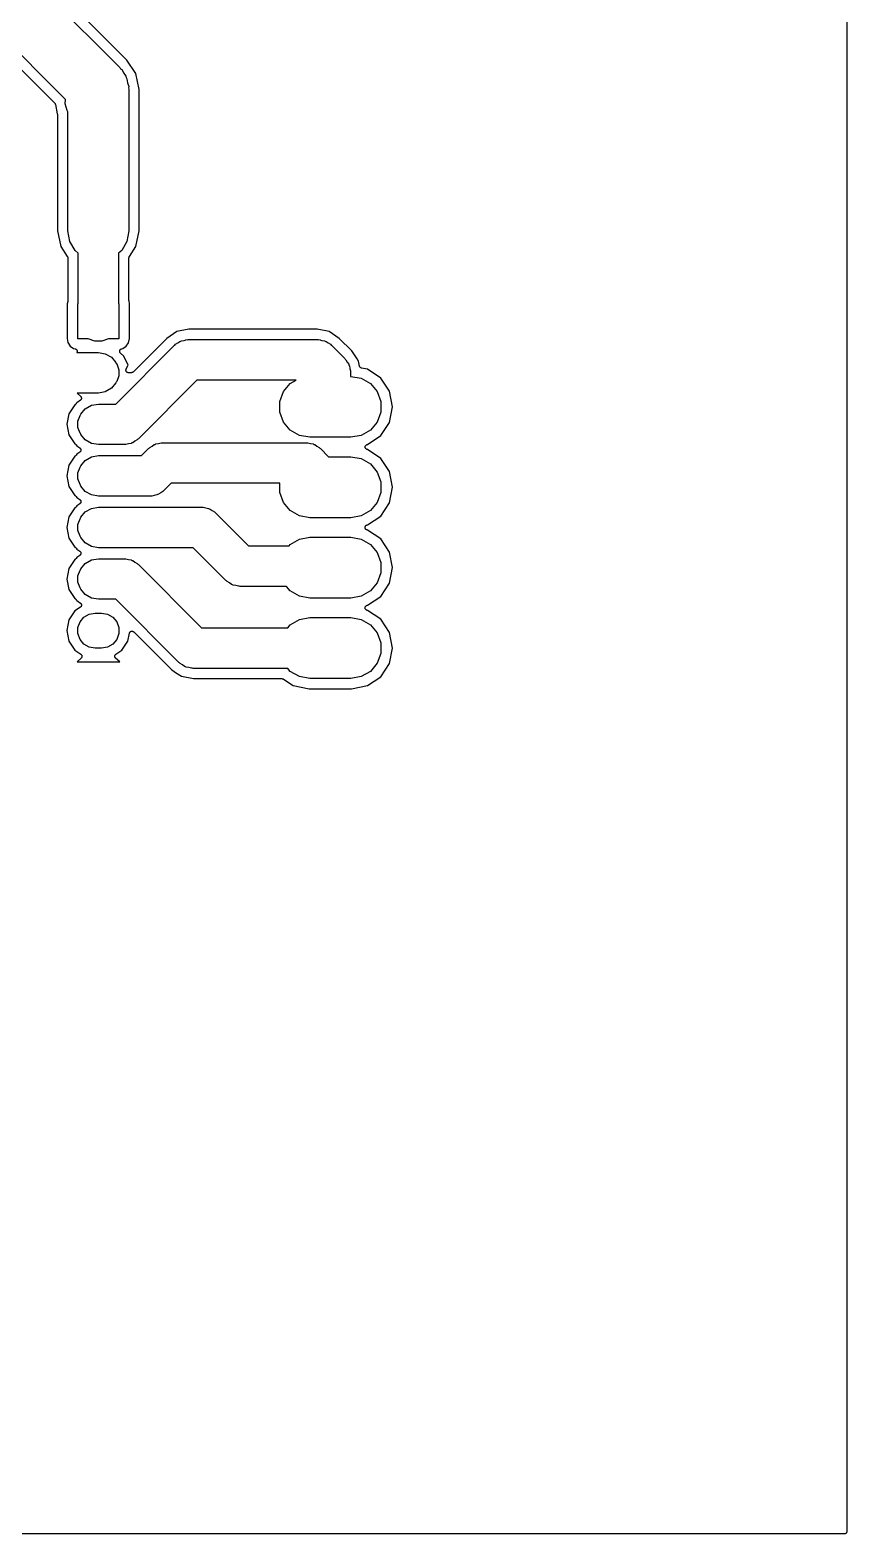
# Model space of a CAD drawing. Extents: x 21 to 222, y -147 to -29.
# Drawn here: x 181.4 to 221.7, y -146.7 to -72.7 of the extents above; entities that cross this region are included whole.
import ezdxf

# ---------------------------------------------------------------- set-up
doc = ezdxf.new("R2010")
doc.units = 0
doc.header["$MEASUREMENT"] = 0
doc.layers.add('BLACK', color=7, linetype='CONTINUOUS')

msp = doc.modelspace()

# ---------------------------------------------------------------- linework, layer by layer
at = {"layer": 'Black'}
for p, q in [((221.667, -28.65), (221.667, -146.61)), ((162.351, -51.0093), (185.846, -74.5043)), ((186.196, -74.1363), (162.719, -50.659)), ((183.172, -76.0738), (160.669, -53.57)), ((160.495, -54.1152), (182.633, -76.2529)), ((185.846, -74.5043), (185.884, -74.5584)), ((185.884, -74.5584), (185.934, -74.6008)), ((185.934, -74.6008), (186.032, -74.7705)), ((186.032, -74.7705), (186.144, -74.9311)), ((186.638, -74.7975), (186.196, -74.1363)), ((186.793, -75.5775), (186.638, -74.7975)), ((186.144, -74.9311), (186.162, -74.9948)), ((186.162, -74.9948), (186.195, -75.052)), ((186.195, -75.052), (186.229, -75.245)), ((186.229, -75.245), (186.279, -75.4343)), ((186.279, -75.4343), (186.274, -75.5)), ((186.274, -75.5), (186.285, -75.565)), ((186.285, -75.565), (186.285, -82.55)), ((182.633, -76.2529), (182.642, -76.2654)), ((182.642, -76.2654), (182.652, -76.2769)), ((182.652, -76.2769), (182.654, -76.2834)), ((182.654, -76.2834), (182.658, -76.2891)), ((182.658, -76.2891), (182.662, -76.3038)), ((182.662, -76.3038), (182.668, -76.318)), ((183.154, -76.2872), (183.172, -76.0738)), ((183.244, -76.6226), (183.154, -76.2872)), ((186.793, -82.5375), (186.793, -75.5775)), ((182.668, -76.318), (182.76, -76.7811)), ((182.76, -76.7811), (182.762, -76.7848)), ((182.762, -76.7848), (182.769, -76.798)), ((182.769, -76.798), (182.771, -76.8049)), ((182.771, -76.8049), (182.773, -76.8113)), ((182.773, -76.8113), (182.774, -76.8265)), ((182.774, -76.8265), (182.777, -76.8415)), ((182.777, -76.8415), (182.777, -82.5375)), ((183.285, -76.6816), (183.244, -76.6226)), ((183.285, -82.55), (183.285, -76.6816)), ((182.777, -82.5375), (182.932, -83.3175)), ((183.375, -83.063), (183.285, -82.55)), ((186.285, -82.55), (186.195, -83.063)), ((186.638, -83.3175), (186.793, -82.5375)), ((182.932, -83.3175), (183.256, -83.8015)), ((183.636, -83.5142), (183.375, -83.063)), ((183.785, -83.6393), (183.636, -83.5142)), ((183.785, -86.1314), (183.785, -83.6393)), ((185.934, -83.5142), (185.785, -83.6393)), ((185.785, -83.6393), (185.785, -86.1314)), ((186.195, -83.063), (185.934, -83.5142)), ((186.314, -83.8016), (186.638, -83.3175)), ((183.256, -83.8015), (183.262, -83.8155)), ((183.262, -83.8155), (183.269, -83.8287)), ((183.269, -83.8287), (183.271, -83.8355)), ((183.271, -83.8355), (183.273, -83.8419)), ((183.273, -83.8419), (183.274, -83.8571)), ((183.274, -83.8571), (183.277, -83.8721)), ((183.277, -83.8721), (183.277, -85.991)), ((186.293, -83.8721), (186.296, -83.8571)), ((186.293, -85.9803), (186.293, -83.8721)), ((186.296, -83.8571), (186.297, -83.8419)), ((186.297, -83.8419), (186.299, -83.8355)), ((186.299, -83.8355), (186.301, -83.8287)), ((186.301, -83.8287), (186.308, -83.8155)), ((186.308, -83.8155), (186.314, -83.8016)), ((183.274, -86.0162), (183.249, -86.1441)), ((183.249, -86.1441), (183.249, -87.8468)), ((183.275, -86.0035), (183.274, -86.0162)), ((183.277, -85.991), (183.275, -86.0035)), ((183.769, -87.8586), (183.769, -86.1314)), ((183.769, -86.1314), (183.785, -86.1314)), ((185.785, -86.1314), (185.801, -86.1314)), ((185.801, -86.1314), (185.801, -87.8586)), ((186.295, -85.9919), (186.293, -85.9803)), ((186.295, -86.0037), (186.295, -85.9919)), ((186.321, -86.1432), (186.295, -86.0037)), ((186.321, -87.8459), (186.321, -86.1432)), ((189.243, -87.392), (188.654, -87.5091)), ((195.567, -87.392), (189.243, -87.392)), ((196.156, -87.5091), (195.567, -87.392)), ((183.249, -87.8468), (183.286, -88.0461)), ((183.286, -88.0461), (183.398, -88.2197)), ((184.282, -87.8586), (183.769, -87.8586)), ((184.285, -87.861), (184.282, -87.8586)), ((184.611, -87.9798), (184.285, -87.861)), ((184.959, -87.9798), (184.611, -87.9798)), ((185.285, -87.861), (184.959, -87.9798)), ((185.288, -87.8586), (185.285, -87.861)), ((185.801, -87.8586), (185.288, -87.8586)), ((186.162, -88.2298), (186.278, -88.0601)), ((186.278, -88.0601), (186.321, -87.8459)), ((188.155, -87.8425), (186.5, -89.4978)), ((188.654, -87.5091), (188.155, -87.8425)), ((188.559, -88.1677), (188.587, -88.134)), ((188.587, -88.134), (188.7, -88.0686)), ((188.7, -88.0686), (188.807, -87.9937)), ((188.807, -87.9937), (188.85, -87.9823)), ((188.85, -87.9823), (188.888, -87.9603)), ((188.888, -87.9603), (189.017, -87.9376)), ((189.017, -87.9376), (189.143, -87.9038)), ((189.143, -87.9038), (189.187, -87.9076)), ((189.187, -87.9076), (189.23, -87.9)), ((189.23, -87.9), (195.58, -87.9)), ((195.58, -87.9), (195.623, -87.9076)), ((195.623, -87.9076), (195.667, -87.9038)), ((195.667, -87.9038), (195.793, -87.9376)), ((195.793, -87.9376), (195.922, -87.9603)), ((195.922, -87.9603), (195.96, -87.9823)), ((195.96, -87.9823), (196.003, -87.9937)), ((196.003, -87.9937), (196.11, -88.0686)), ((196.11, -88.0686), (196.223, -88.134)), ((196.655, -87.8425), (196.156, -87.5091)), ((196.223, -88.134), (196.251, -88.1677)), ((197.272, -88.4598), (196.655, -87.8425)), ((183.398, -88.2197), (183.568, -88.3357)), ((183.568, -88.3357), (183.637, -88.3498)), ((183.637, -88.3498), (183.644, -88.3525)), ((183.644, -88.3525), (183.652, -88.3536)), ((183.652, -88.3536), (183.665, -88.3605)), ((183.665, -88.3605), (183.678, -88.3659)), ((183.678, -88.3659), (183.684, -88.3709)), ((183.684, -88.3709), (183.691, -88.3745)), ((183.691, -88.3745), (183.7, -88.3854)), ((183.7, -88.3854), (183.711, -88.3951)), ((183.711, -88.3951), (183.715, -88.4017)), ((183.715, -88.4017), (183.72, -88.4073)), ((183.72, -88.4073), (183.725, -88.421)), ((183.724, -88.5343), (183.723, -88.535)), ((183.723, -88.535), (184.785, -88.535)), ((183.726, -88.5271), (183.724, -88.5343)), ((183.725, -88.421), (183.732, -88.4338)), ((183.73, -88.5207), (183.726, -88.5271)), ((183.733, -88.5063), (183.73, -88.5207)), ((183.732, -88.4338), (183.733, -88.4413)), ((183.733, -88.4413), (183.736, -88.4483)), ((183.738, -88.4924), (183.733, -88.5063)), ((183.736, -88.4483), (183.737, -88.463)), ((183.737, -88.463), (183.739, -88.4774)), ((183.739, -88.4774), (183.737, -88.4848)), ((183.737, -88.4848), (183.738, -88.4924)), ((184.785, -88.535), (185.127, -88.5953)), ((185.127, -88.5953), (185.428, -88.769)), ((185.428, -88.769), (185.651, -89.035)), ((185.641, -91.075), (188.523, -88.1929)), ((185.833, -88.4775), (185.835, -88.4639)), ((185.835, -88.4858), (185.833, -88.4775)), ((185.834, -88.4943), (185.835, -88.4858)), ((185.839, -88.5073), (185.834, -88.4943)), ((185.835, -88.4639), (185.836, -88.4502)), ((185.836, -88.4502), (185.839, -88.4423)), ((185.839, -88.4423), (185.84, -88.434)), ((185.841, -88.5209), (185.839, -88.5073)), ((185.84, -88.434), (185.847, -88.422)), ((185.846, -88.5281), (185.841, -88.5209)), ((185.848, -88.5361), (185.846, -88.5281)), ((185.847, -88.422), (185.852, -88.4092)), ((185.857, -88.547), (185.848, -88.5361)), ((185.852, -88.4092), (185.858, -88.4029)), ((185.864, -88.5588), (185.857, -88.547)), ((185.858, -88.4029), (185.862, -88.3956)), ((185.862, -88.3956), (185.872, -88.3866)), ((185.87, -88.5642), (185.864, -88.5588)), ((185.876, -88.5708), (185.87, -88.5642)), ((185.872, -88.3866), (185.882, -88.3763)), ((186.032, -88.7108), (185.876, -88.5708)), ((185.882, -88.3763), (185.889, -88.3723)), ((185.889, -88.3723), (185.895, -88.3668)), ((185.895, -88.3668), (185.908, -88.362)), ((185.908, -88.362), (185.92, -88.3555)), ((185.92, -88.3555), (185.929, -88.3543)), ((185.929, -88.3543), (185.937, -88.3513)), ((185.937, -88.3513), (185.988, -88.3415)), ((185.988, -88.3415), (186.162, -88.2298)), ((186.253, -89.1688), (186.032, -88.7108)), ((188.523, -88.1929), (188.559, -88.1677)), ((196.251, -88.1677), (196.287, -88.1929)), ((196.287, -88.1929), (196.922, -88.8279)), ((196.922, -88.8279), (196.947, -88.8639)), ((196.947, -88.8639), (196.981, -88.8922)), ((196.981, -88.8922), (197.046, -89.0054)), ((197.538, -88.8567), (197.272, -88.4598)), ((197.606, -88.9589), (197.538, -88.8567)), ((185.651, -89.035), (185.666, -89.0751)), ((185.666, -89.0751), (185.689, -89.1032)), ((185.689, -89.1032), (185.792, -89.385)), ((185.792, -89.385), (185.792, -89.685)), ((186.145, -89.3913), (186.146, -89.3887)), ((186.146, -89.4107), (186.145, -89.3913)), ((186.146, -89.3859), (186.153, -89.3677)), ((186.146, -89.3887), (186.146, -89.3859)), ((186.146, -89.4301), (186.146, -89.4107)), ((186.147, -89.4326), (186.146, -89.4301)), ((186.147, -89.4353), (186.147, -89.4326)), ((186.155, -89.4533), (186.147, -89.4353)), ((186.153, -89.3677), (186.159, -89.3492)), ((186.161, -89.4715), (186.155, -89.4533)), ((186.159, -89.3492), (186.253, -89.1688)), ((186.163, -89.4736), (186.161, -89.4715)), ((186.164, -89.4761), (186.163, -89.4736)), ((186.177, -89.4904), (186.164, -89.4761)), ((186.19, -89.5053), (186.177, -89.4904)), ((186.192, -89.5066), (186.19, -89.5053)), ((186.194, -89.5087), (186.192, -89.5066)), ((186.211, -89.5176), (186.194, -89.5087)), ((186.228, -89.5273), (186.211, -89.5176)), ((186.23, -89.5278), (186.228, -89.5273)), ((186.233, -89.5291), (186.23, -89.5278)), ((186.252, -89.5316), (186.233, -89.5291)), ((186.271, -89.535), (186.252, -89.5316)), ((186.41, -89.535), (186.271, -89.535)), ((186.415, -89.534), (186.41, -89.535)), ((186.421, -89.5345), (186.415, -89.534)), ((186.437, -89.5302), (186.421, -89.5345)), ((186.453, -89.5273), (186.437, -89.5302)), ((186.458, -89.5245), (186.453, -89.5273)), ((186.463, -89.5231), (186.458, -89.5245)), ((186.477, -89.5136), (186.463, -89.5231)), ((186.491, -89.5053), (186.477, -89.5136)), ((186.495, -89.501), (186.491, -89.5053)), ((186.5, -89.4978), (186.495, -89.501)), ((197.046, -89.0054), (197.121, -89.1124)), ((197.121, -89.1124), (197.133, -89.1549)), ((197.133, -89.1549), (197.155, -89.193)), ((197.155, -89.193), (197.177, -89.3216)), ((197.177, -89.3216), (197.211, -89.4478)), ((197.211, -89.4478), (197.207, -89.4917)), ((197.207, -89.4917), (197.215, -89.535)), ((197.215, -89.535), (197.215, -89.7141)), ((197.655, -89.2037), (197.606, -88.9589)), ((197.658, -89.2115), (197.655, -89.2037)), ((197.659, -89.2197), (197.658, -89.2115)), ((197.666, -89.2319), (197.659, -89.2197)), ((197.671, -89.2448), (197.666, -89.2319)), ((197.676, -89.2511), (197.671, -89.2448)), ((197.68, -89.2584), (197.676, -89.2511)), ((197.691, -89.2675), (197.68, -89.2584)), ((197.7, -89.278), (197.691, -89.2675)), ((197.707, -89.282), (197.7, -89.278)), ((197.713, -89.2875), (197.707, -89.282)), ((197.726, -89.2925), (197.713, -89.2875)), ((197.738, -89.2992), (197.726, -89.2925)), ((197.747, -89.3005), (197.738, -89.2992)), ((197.754, -89.3035), (197.747, -89.3005)), ((198.045, -89.3612), (197.754, -89.3035)), ((198.695, -89.7959), (198.045, -89.3612)), ((185.428, -90.301), (185.127, -90.4747)), ((185.651, -90.035), (185.428, -90.301)), ((185.666, -89.9949), (185.651, -90.035)), ((185.689, -89.9668), (185.666, -89.9949)), ((185.792, -89.685), (185.689, -89.9668)), ((189.644, -89.9), (186.762, -92.7821)), ((194.526, -89.9), (189.644, -89.9)), ((193.906, -90.464), (194.241, -90.065)), ((194.241, -90.065), (194.526, -89.9)), ((197.215, -89.7141), (197.225, -89.7141)), ((197.225, -89.7141), (197.738, -89.8045)), ((197.738, -89.8045), (198.189, -90.065)), ((198.189, -90.065), (198.524, -90.464)), ((199.13, -90.4465), (198.695, -89.7959)), ((183.632, -91.1069), (183.335, -91.5511)), ((183.654, -91.0921), (183.632, -91.1069)), ((183.656, -91.0902), (183.654, -91.0921)), ((183.659, -91.089), (183.656, -91.0902)), ((183.672, -91.075), (183.659, -91.089)), ((183.686, -91.0616), (183.672, -91.075)), ((183.687, -91.0591), (183.686, -91.0616)), ((183.689, -91.0571), (183.687, -91.0591)), ((183.72, -91.0104), (183.689, -91.0571)), ((183.897, -90.8927), (183.72, -91.0104)), ((184.785, -90.535), (183.735, -90.535)), ((183.735, -90.535), (183.911, -90.6924)), ((183.9, -90.8893), (183.897, -90.8927)), ((183.905, -90.8869), (183.9, -90.8893)), ((183.916, -90.8741), (183.905, -90.8869)), ((183.911, -90.6924), (183.914, -90.6963)), ((183.914, -90.6963), (183.918, -90.6993)), ((183.929, -90.8622), (183.916, -90.8741)), ((183.918, -90.6993), (183.927, -90.7136)), ((183.927, -90.7136), (183.938, -90.7271)), ((183.931, -90.8577), (183.929, -90.8622)), ((183.934, -90.854), (183.931, -90.8577)), ((183.94, -90.8381), (183.934, -90.854)), ((183.938, -90.7271), (183.94, -90.7318)), ((183.94, -90.7318), (183.942, -90.736)), ((183.948, -90.8226), (183.94, -90.8381)), ((183.942, -90.736), (183.946, -90.7526)), ((183.946, -90.7526), (183.952, -90.769)), ((183.949, -90.8177), (183.948, -90.8226)), ((183.95, -90.813), (183.949, -90.8177)), ((183.951, -90.7959), (183.95, -90.813)), ((183.953, -90.7788), (183.951, -90.7959)), ((183.952, -90.769), (183.952, -90.7739)), ((183.952, -90.7739), (183.953, -90.7788)), ((184.443, -91.1353), (184.785, -91.075)), ((185.127, -90.4747), (184.785, -90.535)), ((184.785, -91.075), (185.641, -91.075)), ((193.728, -90.9535), (193.906, -90.464)), ((193.728, -91.4744), (193.728, -90.9535)), ((198.524, -90.464), (198.702, -90.9535)), ((198.702, -90.9535), (198.702, -91.4744)), ((199.283, -91.2139), (199.13, -90.4465)), ((183.335, -91.5511), (183.231, -92.075)), ((183.778, -91.925), (183.881, -91.6432)), ((183.881, -91.6432), (183.904, -91.6151)), ((183.904, -91.6151), (183.919, -91.575)), ((183.919, -91.575), (184.142, -91.309)), ((184.142, -91.309), (184.443, -91.1353)), ((193.906, -91.9639), (193.728, -91.4744)), ((198.702, -91.4744), (198.524, -91.9639)), ((199.13, -91.9814), (199.283, -91.2139)), ((183.231, -92.075), (183.335, -92.5989)), ((183.335, -92.5989), (183.632, -93.0431)), ((183.778, -92.225), (183.778, -91.925)), ((183.881, -92.5068), (183.778, -92.225)), ((183.904, -92.5349), (183.881, -92.5068)), ((183.919, -92.575), (183.904, -92.5349)), ((184.142, -92.841), (183.919, -92.575)), ((194.241, -92.3629), (193.906, -91.9639)), ((194.692, -92.6234), (194.241, -92.3629)), ((198.189, -92.3629), (197.738, -92.6234)), ((198.524, -91.9639), (198.189, -92.3629)), ((198.695, -92.632), (199.13, -91.9814)), ((183.632, -93.0431), (183.654, -93.0579)), ((183.654, -93.0579), (183.656, -93.0598)), ((183.656, -93.0598), (183.659, -93.061)), ((183.659, -93.061), (183.672, -93.075)), ((183.672, -93.075), (183.686, -93.0884)), ((183.686, -93.0884), (183.687, -93.0909)), ((183.687, -93.0909), (183.689, -93.0929)), ((183.689, -93.0929), (183.72, -93.1396)), ((183.72, -93.1396), (183.87, -93.2394)), ((183.87, -93.2394), (183.88, -93.249)), ((183.88, -93.249), (183.891, -93.2572)), ((183.891, -93.2572), (183.896, -93.2641)), ((183.896, -93.2641), (183.902, -93.2699)), ((183.902, -93.2699), (183.908, -93.2823)), ((183.908, -93.2823), (183.916, -93.2939)), ((183.916, -93.2939), (183.918, -93.302)), ((183.918, -93.302), (183.921, -93.3095)), ((183.921, -93.3095), (183.923, -93.3232)), ((183.923, -93.3232), (183.926, -93.3367)), ((183.926, -93.3367), (183.925, -93.345)), ((183.925, -93.345), (183.926, -93.3533)), ((184.443, -93.0147), (184.142, -92.841)), ((184.785, -93.075), (184.443, -93.0147)), ((186.055, -93.075), (184.785, -93.075)), ((186.098, -93.0674), (186.055, -93.075)), ((186.142, -93.0712), (186.098, -93.0674)), ((186.268, -93.0374), (186.142, -93.0712)), ((186.397, -93.0147), (186.268, -93.0374)), ((186.435, -92.9927), (186.397, -93.0147)), ((186.478, -92.9813), (186.435, -92.9927)), ((186.585, -92.9064), (186.478, -92.9813)), ((186.698, -92.841), (186.585, -92.9064)), ((186.726, -92.8073), (186.698, -92.841)), ((186.762, -92.7821), (186.726, -92.8073)), ((186.911, -93.615), (187.253, -93.2729)), ((187.253, -93.2729), (187.289, -93.2477)), ((187.289, -93.2477), (187.317, -93.214)), ((187.317, -93.214), (187.43, -93.1486)), ((187.43, -93.1486), (187.537, -93.0737)), ((187.537, -93.0737), (187.58, -93.0623)), ((187.58, -93.0623), (187.618, -93.0403)), ((187.618, -93.0403), (187.747, -93.0176)), ((187.747, -93.0176), (187.873, -92.9838)), ((187.873, -92.9838), (187.917, -92.9876)), ((187.917, -92.9876), (187.96, -92.98)), ((187.96, -92.98), (195.021, -92.98)), ((195.205, -92.7138), (194.692, -92.6234)), ((195.021, -92.98), (195.065, -92.9876)), ((195.065, -92.9876), (195.108, -92.9838)), ((195.108, -92.9838), (195.235, -93.0176)), ((197.225, -92.7138), (195.205, -92.7138)), ((195.235, -93.0176), (195.363, -93.0403)), ((195.363, -93.0403), (195.401, -93.0623)), ((195.401, -93.0623), (195.444, -93.0737)), ((195.444, -93.0737), (195.551, -93.1486)), ((195.551, -93.1486), (195.664, -93.214)), ((195.664, -93.214), (195.692, -93.2477)), ((195.692, -93.2477), (195.728, -93.2729)), ((195.728, -93.2729), (196.129, -93.6739)), ((197.738, -92.6234), (197.225, -92.7138)), ((197.929, -93.1911), (197.933, -93.1721)), ((197.93, -93.1939), (197.929, -93.1911)), ((197.929, -93.1966), (197.93, -93.1939)), ((197.933, -93.2156), (197.929, -93.1966)), ((197.933, -93.1721), (197.936, -93.153)), ((197.936, -93.2347), (197.933, -93.2156)), ((197.936, -93.153), (197.937, -93.1506)), ((197.937, -93.2372), (197.936, -93.2347)), ((197.937, -93.1506), (197.938, -93.1478)), ((197.938, -93.2399), (197.937, -93.2372)), ((197.938, -93.1478), (197.948, -93.1313)), ((197.948, -93.2564), (197.938, -93.2399)), ((197.948, -93.1313), (197.957, -93.1144)), ((197.957, -93.2734), (197.948, -93.2564)), ((197.957, -93.1144), (197.959, -93.1125)), ((197.959, -93.2752), (197.957, -93.2734)), ((197.959, -93.1125), (197.961, -93.1101)), ((197.961, -93.2776), (197.959, -93.2752)), ((197.961, -93.1101), (197.976, -93.098)), ((197.976, -93.2897), (197.961, -93.2776)), ((197.976, -93.098), (197.99, -93.0853)), ((197.99, -93.3024), (197.976, -93.2897)), ((197.99, -93.0853), (197.993, -93.0843)), ((197.993, -93.3035), (197.99, -93.3024)), ((197.993, -93.0843), (197.995, -93.0825)), ((197.995, -93.3052), (197.993, -93.3035)), ((197.995, -93.0825), (198.013, -93.0763)), ((198.013, -93.3114), (197.995, -93.3052)), ((198.013, -93.0763), (198.031, -93.0693)), ((198.031, -93.3184), (198.013, -93.3114)), ((198.031, -93.0693), (198.045, -93.0667)), ((198.045, -93.3211), (198.031, -93.3184)), ((198.045, -93.0667), (198.695, -92.632)), ((198.695, -93.7558), (198.045, -93.3211)), ((183.632, -93.6469), (183.335, -94.0911)), ((183.654, -93.6321), (183.632, -93.6469)), ((183.656, -93.6302), (183.654, -93.6321)), ((183.659, -93.629), (183.656, -93.6302)), ((183.672, -93.615), (183.659, -93.629)), ((183.686, -93.6016), (183.672, -93.615)), ((183.687, -93.5991), (183.686, -93.6016)), ((183.689, -93.5971), (183.687, -93.5991)), ((183.72, -93.5504), (183.689, -93.5971)), ((183.87, -93.4506), (183.72, -93.5504)), ((183.88, -93.441), (183.87, -93.4506)), ((183.891, -93.4328), (183.88, -93.441)), ((183.896, -93.4259), (183.891, -93.4328)), ((183.902, -93.4201), (183.896, -93.4259)), ((183.908, -93.4077), (183.902, -93.4201)), ((183.916, -93.3961), (183.908, -93.4077)), ((183.918, -93.388), (183.916, -93.3961)), ((183.921, -93.3805), (183.918, -93.388)), ((183.919, -94.115), (184.142, -93.849)), ((183.923, -93.3668), (183.921, -93.3805)), ((183.926, -93.3533), (183.923, -93.3668)), ((184.142, -93.849), (184.443, -93.6753)), ((184.443, -93.6753), (184.785, -93.615)), ((184.785, -93.615), (186.911, -93.615)), ((196.129, -93.6739), (197.225, -93.6739)), ((197.225, -93.6739), (197.738, -93.7644)), ((197.738, -93.7644), (198.189, -94.0248)), ((198.189, -94.0248), (198.524, -94.4239)), ((199.13, -94.4064), (198.695, -93.7558)), ((183.335, -94.0911), (183.231, -94.615)), ((183.231, -94.615), (183.335, -95.1389)), ((183.778, -94.465), (183.881, -94.1832)), ((183.778, -94.765), (183.778, -94.465)), ((183.881, -95.0468), (183.778, -94.765)), ((183.881, -94.1832), (183.904, -94.1551)), ((183.904, -94.1551), (183.919, -94.115)), ((198.524, -94.4239), (198.702, -94.9133)), ((199.283, -95.1738), (199.13, -94.4064)), ((183.335, -95.1389), (183.632, -95.5831)), ((183.904, -95.0749), (183.881, -95.0468)), ((183.919, -95.115), (183.904, -95.0749)), ((184.142, -95.381), (183.919, -95.115)), ((184.443, -95.5547), (184.142, -95.381)), ((184.785, -95.615), (184.443, -95.5547)), ((187.667, -95.5547), (187.538, -95.5774)), ((187.705, -95.5327), (187.667, -95.5547)), ((187.748, -95.5213), (187.705, -95.5327)), ((187.855, -95.4464), (187.748, -95.5213)), ((187.968, -95.381), (187.855, -95.4464)), ((187.996, -95.3473), (187.968, -95.381)), ((188.032, -95.3221), (187.996, -95.3473)), ((188.374, -94.98), (188.032, -95.3221)), ((193.728, -94.98), (188.374, -94.98)), ((193.728, -95.4342), (193.728, -94.98)), ((193.906, -95.9237), (193.728, -95.4342)), ((198.702, -95.4342), (198.524, -95.9237)), ((198.702, -94.9133), (198.702, -95.4342)), ((199.13, -95.9412), (199.283, -95.1738)), ((183.632, -96.1869), (183.335, -96.6311)), ((183.632, -95.5831), (183.654, -95.5979)), ((183.654, -96.1721), (183.632, -96.1869)), ((183.654, -95.5979), (183.656, -95.5998)), ((183.656, -96.1702), (183.654, -96.1721)), ((183.656, -95.5998), (183.659, -95.601)), ((183.659, -96.169), (183.656, -96.1702)), ((183.659, -95.601), (183.672, -95.615)), ((183.672, -96.155), (183.659, -96.169)), ((183.672, -95.615), (183.686, -95.6284)), ((183.686, -96.1416), (183.672, -96.155)), ((183.686, -95.6284), (183.687, -95.6309)), ((183.687, -96.1391), (183.686, -96.1416)), ((183.687, -95.6309), (183.689, -95.6329)), ((183.689, -96.1371), (183.687, -96.1391)), ((183.689, -95.6329), (183.72, -95.6796)), ((183.72, -96.0904), (183.689, -96.1371)), ((183.72, -95.6796), (183.87, -95.7794)), ((183.87, -95.9906), (183.72, -96.0904)), ((183.87, -95.7794), (183.88, -95.789)), ((183.88, -95.981), (183.87, -95.9906)), ((183.88, -95.789), (183.891, -95.7972)), ((183.891, -95.9728), (183.88, -95.981)), ((183.891, -95.7972), (183.896, -95.8041)), ((183.896, -95.9659), (183.891, -95.9728)), ((183.896, -95.8041), (183.902, -95.8099)), ((183.902, -95.9601), (183.896, -95.9659)), ((183.902, -95.8099), (183.908, -95.8223)), ((183.908, -95.9477), (183.902, -95.9601)), ((183.908, -95.8223), (183.916, -95.8339)), ((183.916, -95.9361), (183.908, -95.9477)), ((183.916, -95.8339), (183.918, -95.842)), ((183.918, -95.928), (183.916, -95.9361)), ((183.918, -95.842), (183.921, -95.8495)), ((183.921, -95.9205), (183.918, -95.928)), ((183.921, -95.8495), (183.923, -95.8632)), ((183.923, -95.9068), (183.921, -95.9205)), ((183.923, -95.8632), (183.926, -95.8767)), ((183.926, -95.8933), (183.923, -95.9068)), ((183.926, -95.8767), (183.925, -95.885)), ((183.925, -95.885), (183.926, -95.8933)), ((184.142, -96.389), (184.443, -96.2153)), ((184.443, -96.2153), (184.785, -96.155)), ((187.325, -95.615), (184.785, -95.615)), ((184.785, -96.155), (189.865, -96.155)), ((187.368, -95.6074), (187.325, -95.615)), ((187.412, -95.6112), (187.368, -95.6074)), ((187.538, -95.5774), (187.412, -95.6112)), ((189.865, -96.155), (189.908, -96.1626)), ((189.908, -96.1626), (189.952, -96.1588)), ((189.952, -96.1588), (190.078, -96.1926)), ((190.078, -96.1926), (190.207, -96.2153)), ((190.207, -96.2153), (190.245, -96.2373)), ((190.245, -96.2373), (190.288, -96.2487)), ((190.288, -96.2487), (190.395, -96.3236)), ((194.241, -96.3228), (193.906, -95.9237)), ((198.524, -95.9237), (198.189, -96.3228)), ((198.695, -96.5918), (199.13, -95.9412)), ((183.335, -96.6311), (183.231, -97.155)), ((183.778, -97.005), (183.881, -96.7232)), ((183.778, -97.305), (183.778, -97.005)), ((183.881, -96.7232), (183.904, -96.6951)), ((183.904, -96.6951), (183.919, -96.655)), ((183.919, -96.655), (184.142, -96.389)), ((190.395, -96.3236), (190.508, -96.389)), ((190.508, -96.389), (190.536, -96.4227)), ((190.536, -96.4227), (190.572, -96.4479)), ((190.572, -96.4479), (192.184, -98.06)), ((194.692, -96.5832), (194.241, -96.3228)), ((195.205, -96.6737), (194.692, -96.5832)), ((197.225, -96.6737), (195.205, -96.6737)), ((197.738, -96.5832), (197.225, -96.6737)), ((198.189, -96.3228), (197.738, -96.5832)), ((197.969, -97.0592), (197.984, -97.0464)), ((197.984, -97.0464), (197.986, -97.0454)), ((197.986, -97.0454), (197.989, -97.0437)), ((197.989, -97.0437), (198.007, -97.0374)), ((198.007, -97.0374), (198.025, -97.0304)), ((198.025, -97.0304), (198.045, -97.0265)), ((198.045, -97.0265), (198.695, -96.5918)), ((183.231, -97.155), (183.335, -97.6789)), ((183.335, -97.6789), (183.632, -98.1231)), ((183.881, -97.5868), (183.778, -97.305)), ((183.904, -97.6149), (183.881, -97.5868)), ((183.919, -97.655), (183.904, -97.6149)), ((184.142, -97.921), (183.919, -97.655)), ((194.241, -97.9872), (194.692, -97.7268)), ((194.692, -97.7268), (195.205, -97.6363)), ((195.205, -97.6363), (197.225, -97.6363)), ((197.225, -97.6363), (197.738, -97.7268)), ((197.738, -97.7268), (198.189, -97.9872)), ((197.923, -97.1522), (197.927, -97.1333)), ((197.923, -97.155), (197.923, -97.1522)), ((197.923, -97.1578), (197.923, -97.155)), ((197.927, -97.1767), (197.923, -97.1578)), ((197.927, -97.1333), (197.929, -97.1142)), ((197.929, -97.1958), (197.927, -97.1767)), ((197.929, -97.1142), (197.931, -97.1117)), ((197.931, -97.1983), (197.929, -97.1958)), ((197.931, -97.109), (197.941, -97.0924)), ((197.931, -97.1117), (197.931, -97.109)), ((197.931, -97.201), (197.931, -97.1983)), ((197.941, -97.2176), (197.931, -97.201)), ((197.941, -97.0924), (197.951, -97.0755)), ((197.951, -97.2345), (197.941, -97.2176)), ((197.951, -97.0755), (197.953, -97.0737)), ((197.953, -97.2363), (197.951, -97.2345)), ((197.953, -97.0737), (197.954, -97.0713)), ((197.954, -97.2387), (197.953, -97.2363)), ((197.954, -97.0713), (197.969, -97.0592)), ((197.969, -97.2508), (197.954, -97.2387)), ((197.984, -97.2636), (197.969, -97.2508)), ((197.986, -97.2646), (197.984, -97.2636)), ((197.989, -97.2663), (197.986, -97.2646)), ((198.007, -97.2726), (197.989, -97.2663)), ((198.025, -97.2796), (198.007, -97.2726)), ((198.045, -97.2835), (198.025, -97.2796)), ((198.695, -97.7182), (198.045, -97.2835)), ((199.13, -98.3688), (198.695, -97.7182)), ((183.632, -98.1231), (183.654, -98.1379)), ((183.654, -98.1379), (183.656, -98.1398)), ((183.656, -98.1398), (183.659, -98.141)), ((183.659, -98.141), (183.672, -98.155)), ((183.672, -98.155), (183.686, -98.1684)), ((183.686, -98.1684), (183.687, -98.1709)), ((183.687, -98.1709), (183.689, -98.1729)), ((183.689, -98.1729), (183.72, -98.2196)), ((183.72, -98.2196), (183.87, -98.3194)), ((183.87, -98.5306), (183.72, -98.6304)), ((183.87, -98.3194), (183.88, -98.329)), ((183.88, -98.521), (183.87, -98.5306)), ((183.88, -98.329), (183.891, -98.3372)), ((183.891, -98.5128), (183.88, -98.521)), ((183.891, -98.3372), (183.896, -98.3441)), ((183.896, -98.5059), (183.891, -98.5128)), ((183.896, -98.3441), (183.902, -98.3499)), ((183.902, -98.5001), (183.896, -98.5059)), ((183.902, -98.3499), (183.908, -98.3623)), ((183.908, -98.4877), (183.902, -98.5001)), ((183.908, -98.3623), (183.916, -98.3739)), ((183.916, -98.4761), (183.908, -98.4877)), ((183.916, -98.3739), (183.918, -98.382)), ((183.918, -98.468), (183.916, -98.4761)), ((183.918, -98.382), (183.921, -98.3895)), ((183.921, -98.4605), (183.918, -98.468)), ((183.921, -98.3895), (183.923, -98.4032)), ((183.923, -98.4468), (183.921, -98.4605)), ((183.923, -98.4032), (183.926, -98.4167)), ((183.926, -98.4333), (183.923, -98.4468)), ((183.926, -98.4167), (183.925, -98.425)), ((183.925, -98.425), (183.926, -98.4333)), ((184.443, -98.0947), (184.142, -97.921)), ((184.785, -98.155), (184.443, -98.0947)), ((189.451, -98.155), (184.785, -98.155)), ((191.063, -99.7671), (189.451, -98.155)), ((192.184, -98.06), (194.18, -98.06)), ((194.18, -98.06), (194.241, -97.9872)), ((198.189, -97.9872), (198.524, -98.3863)), ((198.524, -98.3863), (198.702, -98.8757)), ((199.283, -99.1362), (199.13, -98.3688)), ((183.335, -99.1711), (183.231, -99.695)), ((183.632, -98.7269), (183.335, -99.1711)), ((183.654, -98.7121), (183.632, -98.7269)), ((183.656, -98.7102), (183.654, -98.7121)), ((183.659, -98.709), (183.656, -98.7102)), ((183.672, -98.695), (183.659, -98.709)), ((183.686, -98.6816), (183.672, -98.695)), ((183.687, -98.6791), (183.686, -98.6816)), ((183.689, -98.6771), (183.687, -98.6791)), ((183.72, -98.6304), (183.689, -98.6771)), ((183.778, -99.545), (183.881, -99.2632)), ((183.881, -99.2632), (183.904, -99.2351)), ((183.904, -99.2351), (183.919, -99.195)), ((183.919, -99.195), (184.142, -98.929)), ((184.142, -98.929), (184.443, -98.7553)), ((184.443, -98.7553), (184.785, -98.695)), ((184.785, -98.695), (186.055, -98.695)), ((186.055, -98.695), (186.098, -98.7026)), ((186.098, -98.7026), (186.142, -98.6988)), ((186.142, -98.6988), (186.268, -98.7326)), ((186.268, -98.7326), (186.397, -98.7553)), ((186.397, -98.7553), (186.435, -98.7773)), ((186.435, -98.7773), (186.478, -98.7887)), ((186.478, -98.7887), (186.585, -98.8636)), ((186.585, -98.8636), (186.698, -98.929)), ((186.698, -98.929), (186.726, -98.9627)), ((186.726, -98.9627), (186.762, -98.9879)), ((186.762, -98.9879), (189.87, -102.096)), ((198.702, -98.8757), (198.702, -99.3966)), ((199.13, -99.9036), (199.283, -99.1362)), ((183.231, -99.695), (183.335, -100.219)), ((183.778, -99.845), (183.778, -99.545)), ((183.881, -100.127), (183.778, -99.845)), ((191.099, -99.7923), (191.063, -99.7671)), ((191.127, -99.826), (191.099, -99.7923)), ((191.24, -99.8914), (191.127, -99.826)), ((191.347, -99.9663), (191.24, -99.8914)), ((191.39, -99.9777), (191.347, -99.9663)), ((191.428, -99.9997), (191.39, -99.9777)), ((191.557, -100.022), (191.428, -99.9997)), ((198.524, -99.8861), (198.189, -100.285)), ((198.702, -99.3966), (198.524, -99.8861)), ((198.695, -100.554), (199.13, -99.9036)), ((183.335, -100.219), (183.632, -100.663)), ((183.632, -100.663), (183.654, -100.678)), ((183.654, -100.678), (183.656, -100.68)), ((183.656, -100.68), (183.659, -100.681)), ((183.659, -100.681), (183.672, -100.695)), ((183.672, -100.695), (183.686, -100.708)), ((183.686, -100.708), (183.687, -100.711)), ((183.687, -100.711), (183.689, -100.713)), ((183.689, -100.713), (183.72, -100.76)), ((183.904, -100.155), (183.881, -100.127)), ((183.919, -100.195), (183.904, -100.155)), ((184.142, -100.461), (183.919, -100.195)), ((184.443, -100.635), (184.142, -100.461)), ((184.785, -100.695), (184.443, -100.635)), ((185.641, -100.695), (184.785, -100.695)), ((188.749, -103.803), (185.641, -100.695)), ((191.683, -100.056), (191.557, -100.022)), ((191.727, -100.052), (191.683, -100.056)), ((191.77, -100.06), (191.727, -100.052)), ((194.052, -100.06), (191.77, -100.06)), ((194.241, -100.285), (194.052, -100.06)), ((194.692, -100.546), (194.241, -100.285)), ((195.205, -100.636), (194.692, -100.546)), ((197.225, -100.636), (195.205, -100.636)), ((197.738, -100.546), (197.225, -100.636)), ((198.189, -100.285), (197.738, -100.546)), ((198.045, -100.989), (198.695, -100.554)), ((183.632, -101.267), (183.335, -101.711)), ((183.898, -101.089), (183.632, -101.267)), ((183.72, -100.76), (183.898, -100.878)), ((183.898, -100.878), (183.908, -100.888)), ((183.908, -101.08), (183.898, -101.089)), ((183.908, -100.888), (183.919, -100.896)), ((183.919, -101.072), (183.908, -101.08)), ((183.919, -100.896), (183.924, -100.903)), ((183.924, -101.065), (183.919, -101.072)), ((183.924, -100.903), (183.93, -100.909)), ((183.93, -101.059), (183.924, -101.065)), ((183.93, -100.909), (183.936, -100.921)), ((183.936, -101.046), (183.93, -101.059)), ((183.936, -100.921), (183.944, -100.933)), ((183.944, -101.035), (183.936, -101.046)), ((183.944, -100.933), (183.946, -100.941)), ((183.946, -101.027), (183.944, -101.035)), ((183.946, -100.941), (183.949, -100.948)), ((183.949, -101.019), (183.946, -101.027)), ((183.949, -100.948), (183.951, -100.962)), ((183.951, -101.005), (183.949, -101.019)), ((183.951, -100.962), (183.954, -100.975)), ((183.954, -100.992), (183.951, -101.005)), ((183.954, -100.975), (183.953, -100.984)), ((183.953, -100.984), (183.954, -100.992)), ((184.074, -101.573), (184.333, -101.423)), ((184.333, -101.423), (184.629, -101.371)), ((184.629, -101.371), (184.941, -101.371)), ((184.941, -101.371), (185.237, -101.423)), ((185.237, -101.423), (185.496, -101.573)), ((197.929, -101.113), (197.933, -101.094)), ((197.93, -101.116), (197.929, -101.113)), ((197.929, -101.119), (197.93, -101.116)), ((197.933, -101.138), (197.929, -101.119)), ((197.933, -101.094), (197.936, -101.075)), ((197.936, -101.157), (197.933, -101.138)), ((197.936, -101.075), (197.937, -101.073)), ((197.937, -101.159), (197.936, -101.157)), ((197.937, -101.073), (197.938, -101.07)), ((197.938, -101.162), (197.937, -101.159)), ((197.938, -101.07), (197.948, -101.054)), ((197.948, -101.179), (197.938, -101.162)), ((197.948, -101.054), (197.957, -101.037)), ((197.957, -101.196), (197.948, -101.179)), ((197.957, -101.037), (197.959, -101.035)), ((197.959, -101.197), (197.957, -101.196)), ((197.959, -101.035), (197.961, -101.032)), ((197.961, -101.2), (197.959, -101.197)), ((197.961, -101.032), (197.976, -101.02)), ((197.976, -101.212), (197.961, -101.2)), ((197.976, -101.02), (197.99, -101.008)), ((197.99, -101.225), (197.976, -101.212)), ((197.99, -101.008), (197.993, -101.007)), ((197.993, -101.226), (197.99, -101.225)), ((197.993, -101.007), (197.995, -101.005)), ((197.995, -101.227), (197.993, -101.226)), ((197.995, -101.005), (198.013, -100.999)), ((198.013, -101.234), (197.995, -101.227)), ((198.013, -100.999), (198.031, -100.992)), ((198.031, -101.241), (198.013, -101.234)), ((198.031, -100.992), (198.045, -100.989)), ((198.045, -101.243), (198.031, -101.241)), ((198.695, -101.678), (198.045, -101.243)), ((183.335, -101.711), (183.231, -102.235)), ((183.231, -102.235), (183.335, -102.759)), ((183.778, -102.085), (183.881, -101.803)), ((183.778, -102.385), (183.778, -102.085)), ((183.881, -101.803), (184.074, -101.573)), ((185.496, -101.573), (185.689, -101.803)), ((185.689, -101.803), (185.792, -102.085)), ((185.792, -102.085), (185.792, -102.385)), ((189.87, -102.096), (194.116, -102.096)), ((194.116, -102.096), (194.241, -101.947)), ((194.241, -101.947), (194.692, -101.687)), ((194.692, -101.687), (195.205, -101.596)), ((195.205, -101.596), (197.225, -101.596)), ((197.225, -101.596), (197.738, -101.687)), ((197.738, -101.687), (198.189, -101.947)), ((198.189, -101.947), (198.524, -102.346)), ((199.13, -102.329), (198.695, -101.678)), ((183.335, -102.759), (183.632, -103.203)), ((183.881, -102.667), (183.778, -102.385)), ((184.074, -102.897), (183.881, -102.667)), ((184.333, -103.047), (184.074, -102.897)), ((185.496, -102.897), (185.237, -103.047)), ((185.689, -102.667), (185.496, -102.897)), ((185.792, -102.385), (185.689, -102.667)), ((185.938, -103.203), (186.235, -102.759)), ((186.235, -102.759), (186.313, -102.365)), ((186.313, -102.365), (186.315, -102.361)), ((186.315, -102.357), (186.322, -102.341)), ((186.315, -102.361), (186.315, -102.357)), ((186.322, -102.341), (186.329, -102.324)), ((186.329, -102.324), (186.332, -102.321)), ((186.332, -102.321), (186.334, -102.317)), ((186.334, -102.317), (186.346, -102.304)), ((186.346, -102.304), (186.358, -102.291)), ((186.358, -102.291), (186.362, -102.289)), ((186.362, -102.289), (186.365, -102.286)), ((186.365, -102.286), (186.381, -102.278)), ((186.381, -102.278), (186.397, -102.27)), ((186.397, -102.27), (186.401, -102.269)), ((186.401, -102.269), (186.405, -102.267)), ((186.405, -102.267), (186.423, -102.266)), ((186.423, -102.266), (186.44, -102.263)), ((186.44, -102.263), (186.444, -102.264)), ((186.444, -102.264), (186.449, -102.263)), ((186.449, -102.263), (186.466, -102.268)), ((186.466, -102.268), (186.484, -102.271)), ((186.484, -102.271), (186.487, -102.274)), ((186.487, -102.274), (186.491, -102.275)), ((186.491, -102.275), (186.506, -102.285)), ((186.506, -102.285), (186.521, -102.294)), ((186.521, -102.294), (186.524, -102.298)), ((186.524, -102.298), (186.527, -102.3)), ((186.527, -102.3), (188.381, -104.154)), ((198.524, -102.346), (198.702, -102.836)), ((198.702, -102.836), (198.702, -103.357)), ((199.283, -103.096), (199.13, -102.329)), ((183.632, -103.203), (183.921, -103.396)), ((183.935, -103.596), (183.735, -103.775)), ((183.921, -103.396), (183.924, -103.399)), ((183.924, -103.399), (183.929, -103.402)), ((183.929, -103.402), (183.94, -103.414)), ((183.938, -103.592), (183.935, -103.596)), ((183.942, -103.589), (183.938, -103.592)), ((183.94, -103.414), (183.952, -103.426)), ((183.951, -103.575), (183.942, -103.589)), ((183.962, -103.562), (183.951, -103.575)), ((183.952, -103.426), (183.955, -103.431)), ((183.955, -103.431), (183.958, -103.435)), ((183.958, -103.435), (183.964, -103.451)), ((183.964, -103.557), (183.962, -103.562)), ((183.964, -103.451), (183.972, -103.466)), ((183.966, -103.553), (183.964, -103.557)), ((183.97, -103.536), (183.966, -103.553)), ((183.976, -103.52), (183.97, -103.536)), ((183.972, -103.466), (183.973, -103.471)), ((183.973, -103.471), (183.974, -103.476)), ((183.974, -103.476), (183.975, -103.493)), ((183.975, -103.493), (183.977, -103.51)), ((183.977, -103.51), (183.976, -103.515)), ((183.976, -103.515), (183.976, -103.52)), ((184.629, -103.099), (184.333, -103.047)), ((184.941, -103.099), (184.629, -103.099)), ((185.237, -103.047), (184.941, -103.099)), ((185.593, -103.51), (185.595, -103.493)), ((185.594, -103.515), (185.593, -103.51)), ((185.594, -103.52), (185.594, -103.515)), ((185.6, -103.536), (185.594, -103.52)), ((185.595, -103.493), (185.596, -103.476)), ((185.596, -103.476), (185.597, -103.471)), ((185.597, -103.471), (185.598, -103.466)), ((185.598, -103.466), (185.606, -103.451)), ((185.604, -103.553), (185.6, -103.536)), ((185.606, -103.557), (185.604, -103.553)), ((185.606, -103.451), (185.612, -103.435)), ((185.608, -103.562), (185.606, -103.557)), ((185.619, -103.575), (185.608, -103.562)), ((185.612, -103.435), (185.615, -103.431)), ((185.615, -103.431), (185.618, -103.426)), ((185.618, -103.426), (185.63, -103.414)), ((185.628, -103.589), (185.619, -103.575)), ((185.632, -103.592), (185.628, -103.589)), ((185.63, -103.414), (185.641, -103.402)), ((185.635, -103.596), (185.632, -103.592)), ((185.835, -103.775), (185.635, -103.596)), ((185.641, -103.402), (185.646, -103.399)), ((185.646, -103.399), (185.649, -103.396)), ((185.649, -103.396), (185.938, -103.203)), ((198.702, -103.357), (198.524, -103.846)), ((199.13, -103.863), (199.283, -103.096)), ((183.735, -103.775), (184.785, -103.775)), ((184.785, -103.775), (185.835, -103.775)), ((188.381, -104.154), (188.592, -104.295)), ((188.592, -104.295), (188.88, -104.487)), ((188.785, -103.828), (188.749, -103.803)), ((188.813, -103.862), (188.785, -103.828)), ((188.926, -103.927), (188.813, -103.862)), ((189.033, -104.002), (188.926, -103.927)), ((189.076, -104.014), (189.033, -104.002)), ((189.114, -104.036), (189.076, -104.014)), ((189.243, -104.058), (189.114, -104.036)), ((189.369, -104.092), (189.243, -104.058)), ((189.413, -104.088), (189.369, -104.092)), ((189.456, -104.096), (189.413, -104.088)), ((194.116, -104.096), (189.456, -104.096)), ((194.241, -104.245), (194.116, -104.096)), ((194.692, -104.505), (194.241, -104.245)), ((198.189, -104.245), (197.738, -104.505)), ((198.524, -103.846), (198.189, -104.245)), ((198.695, -104.514), (199.13, -103.863)), ((188.88, -104.487), (189.469, -104.604)), ((189.469, -104.604), (193.831, -104.604)), ((193.831, -104.604), (193.846, -104.607)), ((193.846, -104.607), (193.861, -104.608)), ((193.861, -104.608), (193.868, -104.611)), ((193.868, -104.611), (193.874, -104.612)), ((193.874, -104.612), (193.888, -104.619)), ((193.888, -104.619), (193.901, -104.625)), ((193.901, -104.625), (194.385, -104.949)), ((194.385, -104.949), (195.165, -105.104)), ((195.205, -104.596), (194.692, -104.505)), ((195.165, -105.104), (197.265, -105.104)), ((197.225, -104.596), (195.205, -104.596)), ((197.738, -104.505), (197.225, -104.596)), ((197.265, -105.104), (198.045, -104.949)), ((198.045, -104.949), (198.695, -104.514)), ((221.643, -146.682), (221.637, -146.692)), ((221.65, -146.673), (221.643, -146.682)), ((221.654, -146.663), (221.65, -146.673)), ((221.659, -146.653), (221.654, -146.663)), ((221.661, -146.642), (221.659, -146.653)), ((221.665, -146.632), (221.661, -146.642)), ((221.667, -146.61), (221.665, -146.621)), ((221.665, -146.621), (221.665, -146.632)), ((221.54, -146.737), (21.03, -146.737)), ((221.551, -146.735), (221.54, -146.737)), ((221.562, -146.735), (221.551, -146.735)), ((221.572, -146.731), (221.562, -146.735)), ((221.583, -146.729), (221.572, -146.731)), ((221.593, -146.724), (221.583, -146.729)), ((221.603, -146.72), (221.593, -146.724)), ((221.612, -146.713), (221.603, -146.72)), ((221.622, -146.707), (221.612, -146.713)), ((221.629, -146.699), (221.622, -146.707)), ((221.637, -146.692), (221.629, -146.699))]:
    msp.add_line(p, q, dxfattribs=at)

doc.saveas('drawing.dxf')
